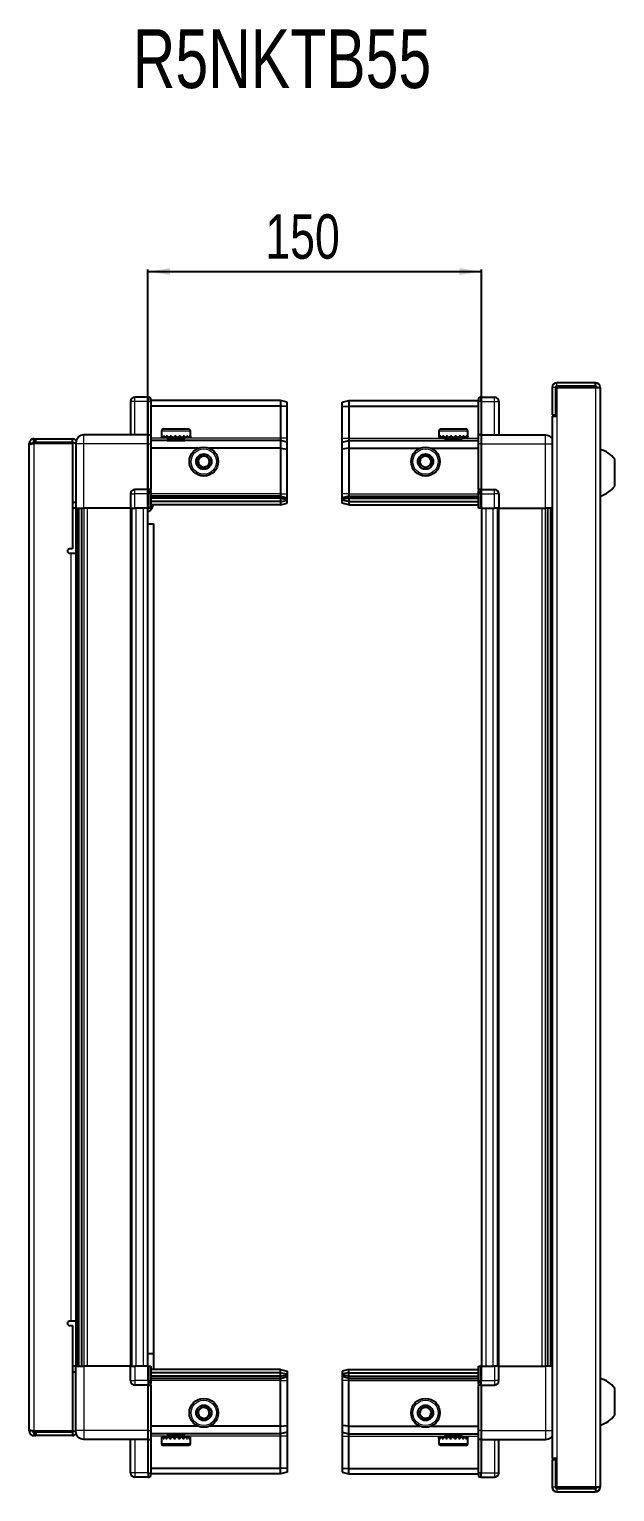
# Model space of a CAD drawing. Header units: millimetres. Extents: x 927 to 2550, y 481 to 1557.
# Drawn here: x 1642 to 1905, y 899 to 1557 of the extents above; entities that cross this region are included whole.
import ezdxf

# ---------------------------------------------------------------- set-up
doc = ezdxf.new("R2010")
doc.units = ezdxf.units.MM
doc.layers.add('FORMAT', color=7, linetype='Continuous')
doc.styles.add('SLDTEXTSTYLE0', font='TXT', dxfattribs={"width": 0.75})
doc.dimstyles.new('SLDDIMSTYLE0', dxfattribs={"dimtxt": 20, "dimasz": 10, "dimexe": 0, "dimexo": 0.0625, "dimgap": 5, "dimtad": 2, "dimdec": 1, "dimrnd": 1e-09, "dimzin": 12, "dimdsep": 46, "dimtxsty": 'SLDTEXTSTYLE0', "dimsah": 1, "dimcen": 0.09, "dimadec": 0, "dimazin": 3, "dimtfac": 1, "dimtofl": 0, "dimtmove": 0, "dimatfit": 3, "dimfxl": 0, "dimfrac": 2, "dimtolj": 1, "dimtzin": 12, "dimarcsym": 0})

# ---------------------------------------------------------------- blocks, each defined once
blk = doc.blocks.new('_D_4')
at = {"layer": 'FORMAT'}
for p, q in [((1695.13, 1341.17), (1695.13, 1448.66)), ((1845.13, 1341.17), (1845.13, 1448.66)), ((1695.13, 1447.66), (1845.13, 1447.66))]:
    blk.add_line(p, q, dxfattribs=at)
for points in [[(1695.13, 1447.66), (1705.13, 1446.12), (1705.13, 1449.2)], [(1845.13, 1447.66), (1835.13, 1449.2), (1835.13, 1446.12)]]:
    blk.add_solid(points, dxfattribs=at)
at = {"layer": 'FORMAT', "insert": (1747.97, 1473.44), "char_height": 20, "attachment_point": 1, "style": 'SLDTEXTSTYLE0'}
blk.add_mtext('150', dxfattribs=at)

msp = doc.modelspace()

# ---------------------------------------------------------------- linework, layer by layer
at = {"color": 7, "linetype": 'Continuous', "lineweight": 25}
for p, q in [((1876.98, 1395.56), (1876.98, 1383.16)), ((1878.48, 1395.56), (1878.48, 1383.16)), ((1878.98, 1382.66), (1878.98, 1395.56)), ((1878.98, 1395.56), (1896.38, 1395.56)), ((1896.38, 1397.66), (1879.08, 1397.66)), ((1896.38, 1396.16), (1879.08, 1396.16)), ((1896.38, 1396.16), (1896.38, 1397.66)), ((1896.38, 1395.56), (1898.48, 1395.56)), ((1898.48, 1395.56), (1898.48, 900.76)), ((1687.28, 1389.16), (1687.28, 1374.16)), ((1695.28, 1391.16), (1689.28, 1391.16)), ((1695.28, 1391.16), (1695.62, 1391.16)), ((1695.28, 1391.16), (1695.28, 1389.16)), ((1695.28, 1374.36), (1695.28, 1389.16)), ((1695.28, 1374.36), (1695.28, 1389.16)), ((1696.48, 1390.66), (1695.62, 1391.16)), ((1696.48, 1389.16), (1696.48, 1390.66)), ((1754.78, 1389.66), (1696.48, 1389.66)), ((1696.48, 1389.16), (1696.48, 1374.36)), ((1754.78, 1389.66), (1754.78, 1387.16)), ((1757.78, 1388.85), (1754.78, 1389.66)), ((1757.78, 1387), (1757.78, 1388.85)), ((1782.48, 1388.85), (1785.48, 1389.66)), ((1782.48, 1387), (1782.48, 1388.85)), ((1785.48, 1389.66), (1785.48, 1387.16)), ((1785.48, 1389.66), (1843.78, 1389.66)), ((1844.65, 1391.16), (1843.78, 1390.66)), ((1844.65, 1391.16), (1843.78, 1390.66)), ((1843.78, 1390.66), (1843.78, 1389.16)), ((1843.78, 1374.36), (1843.78, 1389.16)), ((1844.98, 1391.16), (1844.65, 1391.16)), ((1844.98, 1391.16), (1844.65, 1391.16)), ((1844.98, 1389.16), (1844.98, 1391.16)), ((1844.98, 1391.16), (1844.98, 1391.16)), ((1844.98, 1391.16), (1850.98, 1391.16)), ((1844.98, 1389.16), (1844.98, 1374.36)), ((1852.98, 1389.16), (1852.98, 1374.16)), ((1754.78, 1387.16), (1696.48, 1387.16)), ((1754.78, 1387.16), (1754.78, 1372.66)), ((1757.78, 1387), (1754.78, 1387.16)), ((1757.78, 1372.66), (1757.78, 1387)), ((1782.48, 1387), (1785.48, 1387.16)), ((1782.48, 1372.66), (1782.48, 1387)), ((1785.48, 1387.16), (1785.48, 1372.66)), ((1785.48, 1387.16), (1843.78, 1387.16)), ((1876.88, 1382.66), (1876.88, 913.66)), ((1876.88, 1382.66), (1878.98, 1382.66)), ((1876.98, 1383.16), (1878.48, 1383.16)), ((1701.28, 1376.06), (1701.28, 1373.66)), ((1702.08, 1376.86), (1709.25, 1376.86)), ((1709.25, 1376.86), (1713.48, 1376.86)), ((1714.28, 1373.66), (1714.28, 1376.06)), ((1825.98, 1376.06), (1825.98, 1373.16)), ((1826.78, 1376.86), (1838.18, 1376.86)), ((1838.98, 1373.16), (1838.98, 1376.06)), ((1643.28, 1370.31), (1641.78, 1370.31)), ((1641.78, 1369.81), (1641.78, 1370.31)), ((1641.78, 926.51), (1641.78, 1369.81)), ((1643.88, 1370.91), (1643.88, 1372.41)), ((1643.88, 1372.41), (1644.78, 1372.41)), ((1643.88, 1370.91), (1644.78, 1370.91)), ((1643.88, 1370.41), (1661.28, 1370.41)), ((1644.78, 1372.41), (1661.28, 1372.41)), ((1644.78, 1370.91), (1644.78, 1372.41)), ((1644.78, 1370.91), (1661.28, 1370.91)), ((1661.28, 1370.91), (1661.28, 1372.41)), ((1662.78, 1370.41), (1661.28, 1370.41)), ((1661.28, 1370.41), (1661.28, 1322.91)), ((1662.78, 1370.16), (1662.78, 1341.16)), ((1695.28, 1374.16), (1666.28, 1374.16)), ((1695.28, 1374.16), (1695.28, 1374.36)), ((1695.28, 1374.16), (1696.48, 1374.16)), ((1695.28, 1370.16), (1695.28, 1374.16)), ((1695.28, 1349.86), (1695.28, 1370.16)), ((1696.48, 1374.36), (1696.48, 1374.16)), ((1696.48, 1374.16), (1696.48, 1370.16)), ((1754.78, 1371.66), (1696.48, 1371.66)), ((1696.48, 1370.16), (1696.48, 1349.86)), ((1701.28, 1373.66), (1701.28, 1373.16)), ((1701.28, 1373.16), (1701.42, 1373.16)), ((1701.61, 1373.66), (1701.42, 1373.66)), ((1701.42, 1373.66), (1701.42, 1373.16)), ((1701.42, 1373.16), (1701.61, 1373.16)), ((1701.61, 1373.66), (1701.61, 1373.16)), ((1701.61, 1373.16), (1702.14, 1373.16)), ((1702.54, 1373.66), (1702.14, 1373.66)), ((1702.14, 1373.66), (1702.14, 1373.16)), ((1702.14, 1373.16), (1702.54, 1373.16)), ((1702.54, 1373.66), (1702.54, 1373.16)), ((1702.54, 1373.16), (1703.41, 1373.16)), ((1703.38, 1373.16), (1703.38, 1373.06)), ((1703.38, 1373.06), (1712.18, 1373.06)), ((1703.98, 1373.66), (1703.41, 1373.66)), ((1703.41, 1373.66), (1703.41, 1373.16)), ((1703.41, 1373.16), (1703.98, 1373.16)), ((1703.78, 1372.66), (1704.47, 1372.18)), ((1703.78, 1372.66), (1708.81, 1372.66)), ((1704.47, 1372.18), (1703.78, 1371.69)), ((1703.78, 1371.69), (1703.78, 1371.66)), ((1703.78, 1371.69), (1708.81, 1371.69)), ((1703.98, 1373.66), (1703.98, 1373.16)), ((1703.98, 1373.16), (1705.1, 1373.16)), ((1704.47, 1372.18), (1708.64, 1372.18)), ((1705.79, 1373.66), (1705.1, 1373.66)), ((1705.1, 1373.66), (1705.1, 1373.16)), ((1705.1, 1373.16), (1705.79, 1373.16)), ((1705.79, 1373.66), (1705.79, 1373.16)), ((1705.79, 1373.16), (1707.07, 1373.16)), ((1707.8, 1373.66), (1707.07, 1373.66)), ((1707.07, 1373.66), (1707.07, 1373.16)), ((1707.07, 1373.16), (1707.3, 1373.16)), ((1707.3, 1373.66), (1707.3, 1373.16)), ((1707.8, 1373.66), (1707.8, 1373.16)), ((1707.8, 1373.66), (1707.8, 1373.16)), ((1707.8, 1373.16), (1709.1, 1373.16)), ((1707.8, 1373.16), (1707.8, 1373.16)), ((1708.64, 1372.18), (1711.09, 1372.18)), ((1708.81, 1372.66), (1711.78, 1372.66)), ((1708.81, 1371.69), (1711.78, 1371.69)), ((1709.81, 1373.66), (1709.1, 1373.66)), ((1709.1, 1373.66), (1709.1, 1373.16)), ((1709.16, 1373.66), (1709.16, 1373.16)), ((1709.16, 1373.16), (1709.81, 1373.16)), ((1709.81, 1373.66), (1709.81, 1373.16)), ((1709.81, 1373.16), (1711, 1373.16)), ((1711.62, 1373.66), (1711, 1373.66)), ((1711, 1373.66), (1711, 1373.16)), ((1711, 1373.16), (1711.62, 1373.16)), ((1711.09, 1372.18), (1711.78, 1372.66)), ((1711.78, 1371.69), (1711.09, 1372.18)), ((1711.62, 1373.66), (1711.62, 1373.16)), ((1711.62, 1373.16), (1712.59, 1373.16)), ((1711.78, 1371.66), (1711.78, 1371.69)), ((1712.18, 1373.06), (1712.18, 1373.16)), ((1713.05, 1373.66), (1712.59, 1373.66)), ((1712.59, 1373.66), (1712.59, 1373.16)), ((1712.59, 1373.16), (1713.05, 1373.16)), ((1713.05, 1373.66), (1713.05, 1373.16)), ((1713.05, 1373.16), (1713.71, 1373.16)), ((1713.97, 1373.66), (1713.71, 1373.66)), ((1713.71, 1373.66), (1713.71, 1373.16)), ((1713.71, 1373.16), (1713.97, 1373.16)), ((1713.97, 1373.66), (1713.97, 1373.16)), ((1713.97, 1373.16), (1714.24, 1373.16)), ((1714.28, 1373.66), (1714.24, 1373.66)), ((1714.24, 1373.66), (1714.24, 1373.16)), ((1714.24, 1373.16), (1714.28, 1373.16)), ((1714.28, 1373.66), (1714.28, 1373.16)), ((1754.78, 1372.66), (1754.78, 1371.66)), ((1754.78, 1371.66), (1754.78, 1368.16)), ((1757.78, 1370.85), (1754.78, 1371.66)), ((1757.78, 1370.85), (1757.78, 1372.66)), ((1757.78, 1367.83), (1757.78, 1370.85)), ((1782.48, 1370.85), (1782.48, 1372.66)), ((1782.48, 1370.85), (1785.48, 1371.66)), ((1782.48, 1367.83), (1782.48, 1370.85)), ((1785.48, 1372.66), (1785.48, 1371.66)), ((1785.48, 1371.66), (1785.48, 1368.16)), ((1785.48, 1371.66), (1843.78, 1371.66)), ((1825.98, 1373.16), (1826.02, 1373.16)), ((1826.14, 1373.66), (1826.02, 1373.66)), ((1826.02, 1373.66), (1826.02, 1373.16)), ((1826.02, 1373.16), (1826.14, 1373.16)), ((1826.14, 1373.66), (1826.14, 1373.16)), ((1826.14, 1373.16), (1826.55, 1373.16)), ((1826.89, 1373.66), (1826.55, 1373.66)), ((1826.55, 1373.66), (1826.55, 1373.16)), ((1826.55, 1373.16), (1826.89, 1373.16)), ((1826.89, 1373.66), (1826.89, 1373.16)), ((1826.89, 1373.16), (1827.66, 1373.16)), ((1828.19, 1373.66), (1827.66, 1373.66)), ((1827.66, 1373.66), (1827.66, 1373.16)), ((1827.66, 1373.16), (1828.19, 1373.16)), ((1828.08, 1373.16), (1828.08, 1373.06)), ((1828.08, 1373.06), (1836.88, 1373.06)), ((1828.19, 1373.66), (1828.19, 1373.16)), ((1828.19, 1373.16), (1829.25, 1373.16)), ((1828.48, 1372.66), (1829.17, 1372.18)), ((1828.48, 1372.66), (1836.48, 1372.66)), ((1829.17, 1372.18), (1828.48, 1371.69)), ((1828.48, 1371.69), (1828.48, 1371.66)), ((1828.48, 1371.69), (1836.48, 1371.69)), ((1829.17, 1372.18), (1835.79, 1372.18)), ((1829.91, 1373.66), (1829.25, 1373.66)), ((1829.25, 1373.66), (1829.25, 1373.16)), ((1829.25, 1373.16), (1829.91, 1373.16)), ((1829.91, 1373.66), (1829.91, 1373.16)), ((1829.91, 1373.16), (1831.15, 1373.16)), ((1831.88, 1373.66), (1831.15, 1373.66)), ((1831.15, 1373.66), (1831.15, 1373.16)), ((1831.15, 1373.16), (1831.58, 1373.16)), ((1831.58, 1373.66), (1831.58, 1373.16)), ((1831.88, 1373.66), (1831.88, 1373.16)), ((1831.88, 1373.16), (1833.18, 1373.16)), ((1833.9, 1373.66), (1833.18, 1373.66)), ((1833.18, 1373.66), (1833.18, 1373.16)), ((1833.45, 1373.66), (1833.45, 1373.16)), ((1833.45, 1373.16), (1833.9, 1373.16)), ((1833.9, 1373.66), (1833.9, 1373.16)), ((1833.9, 1373.16), (1835.14, 1373.16)), ((1835.8, 1373.66), (1835.14, 1373.66)), ((1835.14, 1373.66), (1835.14, 1373.16)), ((1835.14, 1373.16), (1835.8, 1373.16)), ((1835.79, 1372.18), (1836.48, 1372.66)), ((1836.48, 1371.69), (1835.79, 1372.18)), ((1835.8, 1373.66), (1835.8, 1373.16)), ((1835.8, 1373.16), (1836.84, 1373.16)), ((1836.48, 1371.66), (1836.48, 1371.69)), ((1837.36, 1373.66), (1836.84, 1373.66)), ((1836.84, 1373.66), (1836.84, 1373.16)), ((1836.84, 1373.16), (1837.36, 1373.16)), ((1836.88, 1373.06), (1836.88, 1373.16)), ((1837.36, 1373.66), (1837.36, 1373.16)), ((1837.36, 1373.16), (1838.12, 1373.16)), ((1838.45, 1373.66), (1838.12, 1373.66)), ((1838.12, 1373.66), (1838.12, 1373.16)), ((1838.12, 1373.16), (1838.45, 1373.16)), ((1838.45, 1373.66), (1838.45, 1373.16)), ((1838.45, 1373.16), (1838.84, 1373.16)), ((1838.95, 1373.66), (1838.84, 1373.66)), ((1838.84, 1373.66), (1838.84, 1373.16)), ((1838.84, 1373.16), (1838.95, 1373.16)), ((1838.95, 1373.66), (1838.95, 1373.16)), ((1838.95, 1373.16), (1838.98, 1373.16)), ((1843.78, 1374.16), (1843.78, 1374.36)), ((1844.98, 1374.16), (1843.78, 1374.16)), ((1843.78, 1370.16), (1843.78, 1374.16)), ((1843.78, 1349.86), (1843.78, 1370.16)), ((1844.98, 1374.36), (1844.98, 1374.16)), ((1844.98, 1374.16), (1844.98, 1370.16)), ((1844.98, 1374.16), (1873.98, 1374.16)), ((1844.98, 1370.16), (1844.98, 1349.86)), ((1717.78, 1368.16), (1696.48, 1368.16)), ((1754.78, 1368.16), (1722.78, 1368.16)), ((1754.78, 1368.16), (1754.78, 1347.66)), ((1754.78, 1368.16), (1757.78, 1367.83)), ((1757.78, 1347.66), (1757.78, 1367.83)), ((1785.48, 1368.16), (1782.48, 1367.83)), ((1782.48, 1347.66), (1782.48, 1367.83)), ((1785.48, 1368.16), (1785.48, 1347.66)), ((1785.48, 1368.16), (1817.48, 1368.16)), ((1822.48, 1368.16), (1843.78, 1368.16)), ((1905.08, 1351.16), (1905.08, 1363.16)), ((1695.28, 1349.66), (1689.28, 1349.66)), ((1695.28, 1349.66), (1695.28, 1349.86)), ((1695.28, 1349.66), (1695.28, 1347.66)), ((1695.28, 1349.66), (1696.48, 1349.66)), ((1696.48, 1349.86), (1696.48, 1349.66)), ((1696.48, 1348.98), (1696.48, 1349.66)), ((1696.48, 1348.98), (1696.48, 1341.16)), ((1843.78, 1349.66), (1843.78, 1349.86)), ((1844.98, 1349.66), (1843.78, 1349.66)), ((1843.78, 1349.66), (1843.78, 1348.98)), ((1843.78, 1341.16), (1843.78, 1348.98)), ((1844.98, 1349.86), (1844.98, 1349.66)), ((1844.98, 1347.66), (1844.98, 1349.66)), ((1844.98, 1347.66), (1844.98, 1349.66)), ((1844.98, 1349.66), (1850.98, 1349.66)), ((1661.28, 1343.91), (1662.78, 1343.91)), ((1687.28, 1347.66), (1687.28, 1341.16)), ((1695.28, 1341.16), (1695.28, 1347.66)), ((1695.28, 1341.16), (1695.28, 1347.66)), ((1695.62, 1341.16), (1695.62, 1347.66)), ((1754.78, 1346.66), (1696.48, 1346.66)), ((1754.78, 1345.66), (1696.48, 1345.66)), ((1754.78, 1344.16), (1696.48, 1344.16)), ((1754.78, 1342.66), (1696.48, 1342.66)), ((1754.78, 1347.66), (1754.78, 1346.66)), ((1754.78, 1346.66), (1754.78, 1345.66)), ((1754.78, 1346.66), (1757.78, 1345.85)), ((1754.78, 1345.66), (1754.78, 1344.16)), ((1754.78, 1345.66), (1757.78, 1345.11)), ((1754.78, 1344.16), (1757.78, 1344.61)), ((1754.78, 1344.16), (1754.78, 1342.66)), ((1754.78, 1342.66), (1757.78, 1343.46)), ((1757.78, 1345.85), (1757.78, 1347.66)), ((1757.78, 1345.11), (1757.78, 1345.85)), ((1757.78, 1344.61), (1757.78, 1345.11)), ((1757.78, 1343.46), (1757.78, 1344.61)), ((1782.48, 1345.85), (1782.48, 1347.66)), ((1785.48, 1346.66), (1782.48, 1345.85)), ((1782.48, 1345.11), (1782.48, 1345.85)), ((1785.48, 1345.66), (1782.48, 1345.11)), ((1782.48, 1344.61), (1782.48, 1345.11)), ((1782.48, 1343.46), (1782.48, 1344.61)), ((1785.48, 1344.16), (1782.48, 1344.61)), ((1785.48, 1342.66), (1782.48, 1343.46)), ((1785.48, 1347.66), (1785.48, 1346.66)), ((1785.48, 1346.66), (1785.48, 1345.66)), ((1785.48, 1346.66), (1843.78, 1346.66)), ((1785.48, 1345.66), (1785.48, 1344.16)), ((1785.48, 1345.66), (1843.78, 1345.66)), ((1785.48, 1344.16), (1843.78, 1344.16)), ((1785.48, 1344.16), (1785.48, 1342.66)), ((1785.48, 1342.66), (1843.78, 1342.66)), ((1844.65, 1347.66), (1844.65, 1341.16)), ((1844.98, 1347.66), (1844.98, 1341.16)), ((1852.98, 1347.66), (1852.98, 1341.16)), ((1662.78, 1341.16), (1661.28, 1341.16)), ((1663.43, 955.16), (1663.43, 1341.16)), ((1665.23, 1341.16), (1665.23, 955.16)), ((1665.26, 1341.16), (1665.26, 955.16)), ((1687.28, 1341.16), (1666.28, 1341.16)), ((1687.28, 1341.16), (1689.28, 1341.16)), ((1687.93, 955.16), (1687.93, 1341.16)), ((1695.28, 1341.16), (1689.28, 1341.16)), ((1695.13, 955.16), (1695.13, 1341.16)), ((1695.28, 1341.16), (1695.62, 1341.16)), ((1695.28, 1341.16), (1695.28, 1341.16)), ((1696.48, 1341.16), (1695.62, 1341.16)), ((1695.62, 1341.16), (1695.62, 1341.16)), ((1844.65, 1341.16), (1843.78, 1341.16)), ((1844.98, 1341.16), (1844.65, 1341.16)), ((1844.98, 1341.16), (1850.98, 1341.16)), ((1845.13, 1341.16), (1845.13, 955.16)), ((1852.98, 1341.16), (1850.98, 1341.16)), ((1852.33, 1341.16), (1852.33, 955.16)), ((1852.98, 1341.16), (1873.98, 1341.16)), ((1875.01, 955.16), (1875.01, 1341.16)), ((1875.04, 955.16), (1875.04, 1341.16)), ((1876.83, 1341.16), (1876.83, 955.16)), ((1695.13, 1334.16), (1697.63, 1334.16)), ((1697.63, 1334.16), (1697.63, 960.66)), ((1661.28, 1322.91), (1659.93, 1322.91)), ((1659.93, 1320.91), (1660.68, 1320.91)), ((1660.68, 1320.91), (1662.78, 1320.91)), ((1662.78, 1320.91), (1662.78, 975.41)), ((1660.68, 975.41), (1659.93, 975.41)), ((1662.78, 975.41), (1660.68, 975.41)), ((1659.93, 973.41), (1661.28, 973.41)), ((1661.28, 973.41), (1661.28, 925.91)), ((1662.78, 955.16), (1661.28, 955.16)), ((1662.78, 926.16), (1662.78, 955.16)), ((1687.28, 955.16), (1666.28, 955.16)), ((1687.28, 948.66), (1687.28, 955.16)), ((1687.28, 955.16), (1689.28, 955.16)), ((1695.28, 955.16), (1689.28, 955.16)), ((1697.63, 960.66), (1695.13, 960.66)), ((1695.28, 948.66), (1695.28, 955.16)), ((1695.28, 955.16), (1695.62, 955.16)), ((1695.62, 948.66), (1695.62, 955.16)), ((1695.62, 955.16), (1696.48, 955.16)), ((1696.48, 955.16), (1696.48, 947.34)), ((1697.63, 960.66), (1697.63, 953.66)), ((1843.78, 947.34), (1843.78, 955.16)), ((1843.78, 955.16), (1844.65, 955.16)), ((1844.65, 955.16), (1844.65, 955.16)), ((1844.65, 955.16), (1844.65, 948.66)), ((1844.98, 955.16), (1844.65, 955.16)), ((1844.98, 955.16), (1844.98, 948.66)), ((1844.98, 955.16), (1844.98, 955.16)), ((1844.98, 955.16), (1844.98, 948.66)), ((1844.98, 955.16), (1850.98, 955.16)), ((1852.98, 955.16), (1850.98, 955.16)), ((1852.98, 948.66), (1852.98, 955.16)), ((1852.98, 955.16), (1873.98, 955.16)), ((1662.78, 952.41), (1661.28, 952.41)), ((1695.28, 948.66), (1695.28, 946.66)), ((1695.28, 948.66), (1695.28, 946.66)), ((1754.78, 953.66), (1696.48, 953.66)), ((1754.78, 952.16), (1696.48, 952.16)), ((1754.78, 950.66), (1696.48, 950.66)), ((1754.78, 949.66), (1696.48, 949.66)), ((1754.78, 952.16), (1754.78, 953.66)), ((1754.78, 953.66), (1757.78, 952.85)), ((1754.78, 950.66), (1754.78, 952.16)), ((1754.78, 952.16), (1757.78, 951.7)), ((1754.78, 950.66), (1757.78, 951.2)), ((1754.78, 949.66), (1754.78, 950.66)), ((1754.78, 949.66), (1757.78, 950.46)), ((1754.78, 948.66), (1754.78, 949.66)), ((1754.78, 928.16), (1754.78, 948.66)), ((1757.78, 952.85), (1757.78, 951.7)), ((1757.78, 951.7), (1757.78, 951.2)), ((1757.78, 951.2), (1757.78, 950.46)), ((1757.78, 950.46), (1757.78, 948.66)), ((1757.78, 948.66), (1757.78, 928.49)), ((1785.48, 953.66), (1782.48, 952.85)), ((1782.48, 952.85), (1782.48, 951.7)), ((1785.48, 952.16), (1782.48, 951.7)), ((1782.48, 951.7), (1782.48, 951.2)), ((1785.48, 950.66), (1782.48, 951.2)), ((1782.48, 951.2), (1782.48, 950.46)), ((1785.48, 949.66), (1782.48, 950.46)), ((1782.48, 950.46), (1782.48, 948.66)), ((1782.48, 948.66), (1782.48, 928.49)), ((1785.48, 952.16), (1785.48, 953.66)), ((1785.48, 953.66), (1843.78, 953.66)), ((1785.48, 952.16), (1843.78, 952.16)), ((1785.48, 950.66), (1785.48, 952.16)), ((1785.48, 950.66), (1843.78, 950.66)), ((1785.48, 949.66), (1785.48, 950.66)), ((1785.48, 949.66), (1843.78, 949.66)), ((1785.48, 948.66), (1785.48, 949.66)), ((1785.48, 928.16), (1785.48, 948.66)), ((1844.98, 946.66), (1844.98, 948.66)), ((1695.28, 946.66), (1689.28, 946.66)), ((1695.28, 946.66), (1696.48, 946.66)), ((1695.28, 946.46), (1695.28, 946.66)), ((1695.28, 926.16), (1695.28, 946.46)), ((1696.48, 946.66), (1696.48, 947.34)), ((1696.48, 946.66), (1696.48, 946.46)), ((1696.48, 946.46), (1696.48, 926.16)), ((1843.78, 947.34), (1843.78, 946.66)), ((1844.98, 946.66), (1843.78, 946.66)), ((1843.78, 946.46), (1843.78, 946.66)), ((1843.78, 926.16), (1843.78, 946.46)), ((1844.98, 946.66), (1844.98, 946.46)), ((1844.98, 946.66), (1850.98, 946.66)), ((1844.98, 946.46), (1844.98, 926.16)), ((1905.08, 933.16), (1905.08, 945.16)), ((1717.78, 928.16), (1696.48, 928.16)), ((1754.78, 928.16), (1722.78, 928.16)), ((1754.78, 928.16), (1757.78, 928.49)), ((1754.78, 924.66), (1754.78, 928.16)), ((1757.78, 928.49), (1757.78, 925.46)), ((1785.48, 928.16), (1782.48, 928.49)), ((1782.48, 928.49), (1782.48, 925.46)), ((1785.48, 928.16), (1817.48, 928.16)), ((1785.48, 924.66), (1785.48, 928.16)), ((1822.48, 928.16), (1843.78, 928.16)), ((1641.78, 926.01), (1641.78, 926.51)), ((1643.28, 926.01), (1641.78, 926.01)), ((1661.28, 925.91), (1643.88, 925.91)), ((1643.88, 925.41), (1643.88, 923.91)), ((1643.88, 925.41), (1644.78, 925.41)), ((1643.88, 923.91), (1644.78, 923.91)), ((1644.78, 925.41), (1644.78, 923.91)), ((1661.28, 925.41), (1644.78, 925.41)), ((1661.28, 923.91), (1644.78, 923.91)), ((1661.28, 925.91), (1662.78, 925.91)), ((1661.28, 925.41), (1661.28, 923.91)), ((1695.28, 922.16), (1666.28, 922.16)), ((1687.28, 907.16), (1687.28, 922.16)), ((1695.28, 922.16), (1695.28, 926.16)), ((1695.28, 922.16), (1696.48, 922.16)), ((1695.28, 921.96), (1695.28, 922.16)), ((1695.28, 907.16), (1695.28, 921.96)), ((1696.48, 926.16), (1696.48, 922.16)), ((1754.78, 924.66), (1696.48, 924.66)), ((1696.48, 922.16), (1696.48, 921.96)), ((1696.48, 921.96), (1696.48, 907.16)), ((1701.28, 923.16), (1701.28, 920.26)), ((1701.38, 923.16), (1701.28, 923.16)), ((1701.38, 922.66), (1701.38, 923.16)), ((1701.55, 923.16), (1701.38, 923.16)), ((1701.38, 922.66), (1701.55, 922.66)), ((1701.55, 922.66), (1701.55, 923.16)), ((1702.04, 923.16), (1701.55, 923.16)), ((1702.04, 922.66), (1702.04, 923.16)), ((1702.42, 923.16), (1702.04, 923.16)), ((1702.04, 922.66), (1702.42, 922.66)), ((1702.42, 922.66), (1702.42, 923.16)), ((1703.26, 923.16), (1702.42, 923.16)), ((1703.26, 922.66), (1703.26, 923.16)), ((1703.81, 923.16), (1703.26, 923.16)), ((1703.26, 922.66), (1703.81, 922.66)), ((1703.38, 923.26), (1703.38, 923.16)), ((1708.78, 923.26), (1703.38, 923.26)), ((1703.78, 924.66), (1703.78, 924.63)), ((1703.78, 924.63), (1704.47, 924.14)), ((1703.89, 924.63), (1703.78, 924.63)), ((1704.47, 924.14), (1703.78, 923.66)), ((1703.89, 923.66), (1703.78, 923.66)), ((1703.81, 922.66), (1703.81, 923.16)), ((1704.92, 923.16), (1703.81, 923.16)), ((1711.78, 924.63), (1703.89, 924.63)), ((1711.78, 923.66), (1703.89, 923.66)), ((1704.56, 924.14), (1704.47, 924.14)), ((1711.09, 924.14), (1704.56, 924.14)), ((1704.92, 922.66), (1704.92, 923.16)), ((1705.6, 923.16), (1704.92, 923.16)), ((1704.92, 922.66), (1705.6, 922.66)), ((1705.6, 922.66), (1705.6, 923.16)), ((1706.86, 923.16), (1705.6, 923.16)), ((1706.86, 922.66), (1706.86, 923.16)), ((1707.16, 923.16), (1706.86, 923.16)), ((1706.86, 922.66), (1707.6, 922.66)), ((1707.16, 922.66), (1707.16, 923.16)), ((1707.6, 922.66), (1707.6, 923.16)), ((1708.9, 923.16), (1707.6, 923.16)), ((1712.18, 923.26), (1708.78, 923.26)), ((1708.9, 922.66), (1708.9, 923.16)), ((1708.9, 922.66), (1709.61, 922.66)), ((1709.02, 922.66), (1709.02, 923.16)), ((1709.61, 923.16), (1709.02, 923.16)), ((1709.61, 922.66), (1709.61, 923.16)), ((1710.82, 923.16), (1709.61, 923.16)), ((1710.82, 922.66), (1710.82, 923.16)), ((1711.45, 923.16), (1710.82, 923.16)), ((1710.82, 922.66), (1711.45, 922.66)), ((1711.09, 924.14), (1711.78, 924.63)), ((1711.78, 923.66), (1711.09, 924.14)), ((1711.45, 922.66), (1711.45, 923.16)), ((1712.45, 923.16), (1711.45, 923.16)), ((1711.78, 924.63), (1711.78, 924.66)), ((1712.18, 923.16), (1712.18, 923.26)), ((1712.45, 922.66), (1712.45, 923.16)), ((1712.93, 923.16), (1712.45, 923.16)), ((1712.45, 922.66), (1712.93, 922.66)), ((1712.93, 922.66), (1712.93, 923.16)), ((1713.62, 923.16), (1712.93, 923.16)), ((1713.62, 922.66), (1713.62, 923.16)), ((1713.91, 923.16), (1713.62, 923.16)), ((1713.62, 922.66), (1713.91, 922.66)), ((1713.91, 922.66), (1713.91, 923.16)), ((1714.22, 923.16), (1713.91, 923.16)), ((1714.22, 922.66), (1714.22, 923.16)), ((1714.28, 923.16), (1714.22, 923.16)), ((1714.22, 922.66), (1714.28, 922.66)), ((1714.28, 920.26), (1714.28, 923.16)), ((1714.28, 922.66), (1714.28, 923.16)), ((1714.28, 923.16), (1714.28, 923.16)), ((1757.78, 925.46), (1754.78, 924.66)), ((1754.78, 923.66), (1754.78, 924.66)), ((1754.78, 909.16), (1754.78, 923.66)), ((1757.78, 925.46), (1757.78, 923.66)), ((1757.78, 923.66), (1757.78, 909.31)), ((1782.48, 925.46), (1785.48, 924.66)), ((1782.48, 925.46), (1782.48, 923.66)), ((1782.48, 923.66), (1782.48, 909.31)), ((1785.48, 924.66), (1843.78, 924.66)), ((1785.48, 923.66), (1785.48, 924.66)), ((1785.48, 909.16), (1785.48, 923.66)), ((1825.98, 923.16), (1825.98, 920.26)), ((1826, 923.16), (1825.98, 923.16)), ((1826, 922.66), (1826, 923.16)), ((1826.1, 923.16), (1826, 923.16)), ((1826, 922.66), (1826.1, 922.66)), ((1826.1, 922.66), (1826.1, 923.16)), ((1826.47, 923.16), (1826.1, 923.16)), ((1826.47, 922.66), (1826.47, 923.16)), ((1826.79, 923.16), (1826.47, 923.16)), ((1826.47, 922.66), (1826.79, 922.66)), ((1826.79, 922.66), (1826.79, 923.16)), ((1827.53, 923.16), (1826.79, 923.16)), ((1827.53, 922.66), (1827.53, 923.16)), ((1828.04, 923.16), (1827.53, 923.16)), ((1827.53, 922.66), (1828.04, 922.66)), ((1828.04, 922.66), (1828.04, 923.16)), ((1829.07, 923.16), (1828.04, 923.16)), ((1828.08, 923.26), (1828.08, 923.16)), ((1836.88, 923.26), (1828.08, 923.26)), ((1828.48, 924.66), (1828.48, 924.63)), ((1828.48, 924.63), (1829.17, 924.14)), ((1836.48, 924.63), (1828.48, 924.63)), ((1829.17, 924.14), (1828.48, 923.66)), ((1836.48, 923.66), (1828.48, 923.66)), ((1829.07, 922.66), (1829.07, 923.16)), ((1829.72, 923.16), (1829.07, 923.16)), ((1829.07, 922.66), (1829.72, 922.66)), ((1835.79, 924.14), (1829.17, 924.14)), ((1829.72, 922.66), (1829.72, 923.16)), ((1830.95, 923.16), (1829.72, 923.16)), ((1830.95, 922.66), (1830.95, 923.16)), ((1831.44, 923.16), (1830.95, 923.16)), ((1830.95, 922.66), (1831.68, 922.66)), ((1831.44, 922.66), (1831.44, 923.16)), ((1831.68, 922.66), (1831.68, 923.16)), ((1832.98, 923.16), (1831.68, 923.16)), ((1832.98, 922.66), (1832.98, 923.16)), ((1832.98, 922.66), (1833.71, 922.66)), ((1833.31, 922.66), (1833.31, 923.16)), ((1833.71, 923.16), (1833.31, 923.16)), ((1833.71, 922.66), (1833.71, 923.16)), ((1834.95, 923.16), (1833.71, 923.16)), ((1834.95, 922.66), (1834.95, 923.16)), ((1835.62, 923.16), (1834.95, 923.16)), ((1834.95, 922.66), (1835.62, 922.66)), ((1835.62, 922.66), (1835.62, 923.16)), ((1836.69, 923.16), (1835.62, 923.16)), ((1835.79, 924.14), (1836.48, 924.63)), ((1836.48, 923.66), (1835.79, 924.14)), ((1836.48, 924.63), (1836.48, 924.66)), ((1836.69, 922.66), (1836.69, 923.16)), ((1837.23, 923.16), (1836.69, 923.16)), ((1836.69, 922.66), (1837.23, 922.66)), ((1836.88, 923.16), (1836.88, 923.26)), ((1837.23, 922.66), (1837.23, 923.16)), ((1838.02, 923.16), (1837.23, 923.16)), ((1838.02, 922.66), (1838.02, 923.16)), ((1838.37, 923.16), (1838.02, 923.16)), ((1838.02, 922.66), (1838.37, 922.66)), ((1838.37, 922.66), (1838.37, 923.16)), ((1838.8, 923.16), (1838.37, 923.16)), ((1838.8, 922.66), (1838.8, 923.16)), ((1838.93, 923.16), (1838.8, 923.16)), ((1838.8, 922.66), (1838.93, 922.66)), ((1838.93, 922.66), (1838.93, 923.16)), ((1838.98, 923.16), (1838.93, 923.16)), ((1838.98, 920.26), (1838.98, 923.16)), ((1843.78, 922.16), (1843.78, 926.16)), ((1844.98, 922.16), (1843.78, 922.16)), ((1843.78, 921.96), (1843.78, 922.16)), ((1843.78, 907.16), (1843.78, 921.96)), ((1844.98, 926.16), (1844.98, 922.16)), ((1844.98, 922.16), (1844.98, 921.96)), ((1844.98, 922.16), (1873.98, 922.16)), ((1844.98, 921.96), (1844.98, 907.16)), ((1844.98, 921.96), (1844.98, 907.16)), ((1852.98, 907.16), (1852.98, 922.16)), ((1702.23, 919.46), (1702.08, 919.46)), ((1713.48, 919.46), (1702.23, 919.46)), ((1838.18, 919.46), (1826.78, 919.46)), ((1754.78, 909.16), (1696.48, 909.16)), ((1757.78, 909.31), (1754.78, 909.16)), ((1754.78, 906.66), (1754.78, 909.16)), ((1757.78, 909.31), (1757.78, 907.46)), ((1782.48, 909.31), (1785.48, 909.16)), ((1782.48, 909.31), (1782.48, 907.46)), ((1785.48, 909.16), (1843.78, 909.16)), ((1785.48, 906.66), (1785.48, 909.16)), ((1878.98, 913.66), (1876.88, 913.66)), ((1876.98, 913.16), (1876.98, 900.76)), ((1876.98, 913.16), (1878.48, 913.16)), ((1878.48, 913.16), (1878.48, 900.76)), ((1878.98, 900.76), (1878.98, 913.66)), ((1695.28, 905.16), (1689.28, 905.16)), ((1695.28, 907.16), (1695.28, 905.16)), ((1695.28, 905.16), (1695.28, 905.16)), ((1695.28, 905.16), (1695.62, 905.16)), ((1695.28, 905.16), (1695.62, 905.16)), ((1695.62, 905.16), (1696.48, 905.66)), ((1695.62, 905.16), (1696.48, 905.66)), ((1696.48, 905.66), (1696.48, 907.16)), ((1754.78, 906.66), (1696.48, 906.66)), ((1757.78, 907.46), (1754.78, 906.66)), ((1782.48, 907.46), (1785.48, 906.66)), ((1785.48, 906.66), (1843.78, 906.66)), ((1843.78, 907.16), (1843.78, 905.66)), ((1843.78, 905.66), (1844.65, 905.16)), ((1844.98, 905.16), (1844.65, 905.16)), ((1844.98, 905.16), (1844.98, 907.16)), ((1844.98, 905.16), (1850.98, 905.16)), ((1896.38, 900.76), (1878.98, 900.76)), ((1879.08, 900.16), (1896.38, 900.16)), ((1879.08, 898.66), (1896.38, 898.66)), ((1898.48, 900.76), (1896.38, 900.76)), ((1896.38, 900.16), (1896.38, 898.66))]:
    msp.add_line(p, q, dxfattribs=at)
at = {"color": 8, "linetype": 'Continuous', "lineweight": 18}
for p, q in [((1878.48, 1395.56), (1876.98, 1395.56)), ((1879.08, 1396.16), (1879.08, 1397.66)), ((1896.38, 1395.56), (1896.38, 900.76)), ((1689.28, 1389.16), (1687.28, 1389.16)), ((1689.28, 1389.16), (1689.28, 1391.16)), ((1689.28, 1374.16), (1689.28, 1389.16)), ((1695.28, 1389.16), (1689.28, 1389.16)), ((1695.28, 1389.16), (1696.48, 1389.16)), ((1844.98, 1389.16), (1843.78, 1389.16)), ((1844.98, 1389.16), (1850.98, 1389.16)), ((1850.98, 1389.16), (1850.98, 1391.16)), ((1850.98, 1374.16), (1850.98, 1389.16)), ((1850.98, 1389.16), (1852.98, 1389.16)), ((1878.98, 1382.66), (1878.98, 913.66)), ((1701.28, 1376.06), (1709.46, 1376.06)), ((1709.46, 1376.06), (1714.28, 1376.06)), ((1825.98, 1376.06), (1838.98, 1376.06)), ((1643.88, 1370.41), (1643.88, 925.91)), ((1666.28, 1341.16), (1666.28, 1370.16)), ((1695.28, 1370.16), (1666.28, 1370.16)), ((1695.28, 1374.36), (1696.48, 1374.36)), ((1695.28, 1370.16), (1696.48, 1370.16)), ((1703.78, 1372.66), (1696.48, 1372.66)), ((1754.78, 1372.66), (1711.78, 1372.66)), ((1757.78, 1372.66), (1754.78, 1372.66)), ((1782.48, 1372.66), (1785.48, 1372.66)), ((1785.48, 1372.66), (1828.48, 1372.66)), ((1836.48, 1372.66), (1843.78, 1372.66)), ((1843.78, 1374.36), (1844.98, 1374.36)), ((1844.98, 1370.16), (1843.78, 1370.16)), ((1844.98, 1370.16), (1873.98, 1370.16)), ((1873.98, 1341.16), (1873.98, 1370.16)), ((1689.28, 1347.66), (1689.28, 1349.66)), ((1695.28, 1349.86), (1696.48, 1349.86)), ((1843.78, 1349.86), (1844.98, 1349.86)), ((1850.98, 1347.66), (1850.98, 1349.66)), ((1687.28, 1347.66), (1689.28, 1347.66)), ((1689.28, 1341.16), (1689.28, 1347.66)), ((1695.28, 1347.66), (1689.28, 1347.66)), ((1695.28, 1347.66), (1695.62, 1347.66)), ((1754.78, 1347.66), (1696.48, 1347.66)), ((1754.78, 1347.66), (1757.78, 1347.66)), ((1785.48, 1347.66), (1782.48, 1347.66)), ((1785.48, 1347.66), (1843.78, 1347.66)), ((1844.98, 1347.66), (1844.65, 1347.66)), ((1844.98, 1347.66), (1850.98, 1347.66)), ((1850.98, 1341.16), (1850.98, 1347.66)), ((1852.98, 1347.66), (1850.98, 1347.66)), ((1662.78, 1320.91), (1662.78, 1341.16)), ((1664.02, 1341.16), (1664.02, 955.16)), ((1666.47, 955.16), (1666.47, 1341.16)), ((1667.88, 1341.16), (1667.88, 955.16)), ((1687.28, 955.16), (1687.28, 1341.16)), ((1689.93, 955.16), (1689.93, 1341.16)), ((1693.13, 955.16), (1693.13, 1341.16)), ((1695.28, 1341.16), (1695.62, 1341.16)), ((1847.13, 1341.16), (1847.13, 955.16)), ((1850.33, 1341.16), (1850.33, 955.16)), ((1852.98, 1341.16), (1852.98, 955.16)), ((1872.39, 955.16), (1872.39, 1341.16)), ((1873.8, 1341.16), (1873.8, 955.16)), ((1876.25, 955.16), (1876.25, 1341.16)), ((1660.68, 975.41), (1660.68, 1320.91)), ((1662.78, 955.16), (1662.78, 975.41)), ((1666.28, 955.16), (1666.28, 926.16)), ((1689.28, 955.16), (1689.28, 948.66)), ((1844.98, 955.16), (1844.65, 955.16)), ((1850.98, 955.16), (1850.98, 948.66)), ((1873.98, 955.16), (1873.98, 926.16)), ((1687.28, 948.66), (1689.28, 948.66)), ((1689.28, 948.66), (1689.28, 946.66)), ((1695.28, 948.66), (1689.28, 948.66)), ((1695.28, 948.66), (1695.62, 948.66)), ((1754.78, 948.66), (1696.48, 948.66)), ((1754.78, 948.66), (1757.78, 948.66)), ((1785.48, 948.66), (1782.48, 948.66)), ((1785.48, 948.66), (1843.78, 948.66)), ((1844.98, 948.66), (1844.65, 948.66)), ((1844.98, 948.66), (1850.98, 948.66)), ((1852.98, 948.66), (1850.98, 948.66)), ((1850.98, 948.66), (1850.98, 946.66)), ((1696.48, 946.46), (1695.28, 946.46)), ((1844.98, 946.46), (1843.78, 946.46)), ((1695.28, 926.16), (1666.28, 926.16)), ((1689.28, 922.16), (1689.28, 907.16)), ((1695.28, 926.16), (1696.48, 926.16)), ((1696.48, 921.96), (1695.28, 921.96)), ((1703.78, 923.66), (1696.48, 923.66)), ((1754.78, 923.66), (1711.78, 923.66)), ((1757.78, 923.66), (1754.78, 923.66)), ((1782.48, 923.66), (1785.48, 923.66)), ((1785.48, 923.66), (1828.48, 923.66)), ((1836.48, 923.66), (1843.78, 923.66)), ((1844.98, 926.16), (1843.78, 926.16)), ((1844.98, 921.96), (1843.78, 921.96)), ((1844.98, 926.16), (1873.98, 926.16)), ((1850.98, 922.16), (1850.98, 907.16)), ((1701.45, 920.26), (1701.28, 920.26)), ((1714.28, 920.26), (1701.45, 920.26)), ((1838.98, 920.26), (1825.98, 920.26)), ((1689.28, 907.16), (1687.28, 907.16)), ((1689.28, 907.16), (1689.28, 905.16)), ((1695.28, 907.16), (1689.28, 907.16)), ((1695.28, 907.16), (1696.48, 907.16)), ((1844.98, 907.16), (1843.78, 907.16)), ((1844.98, 907.16), (1850.98, 907.16)), ((1850.98, 907.16), (1852.98, 907.16)), ((1850.98, 907.16), (1850.98, 905.16)), ((1878.48, 900.76), (1876.98, 900.76)), ((1879.08, 900.16), (1879.08, 898.66))]:
    msp.add_line(p, q, dxfattribs=at)
at = {"color": 7, "linetype": 'Continuous', "lineweight": 25}
for centre, radius in [((1720.28, 1362.16), 6.5), ((1720.28, 1362.16), 3.46), ((1819.98, 1362.16), 6.5), ((1819.98, 1362.16), 3.46), ((1720.28, 934.16), 6.5), ((1720.28, 934.16), 3.46), ((1819.98, 934.16), 6.5), ((1819.98, 934.16), 3.46)]:
    msp.add_circle(centre, radius, dxfattribs=at)
at = {"color": 8, "linetype": 'Continuous', "lineweight": 18}
for centre in [(1720.28, 1362.16), (1819.98, 1362.16), (1720.28, 934.16), (1819.98, 934.16)]:
    msp.add_circle(centre, 5.7, dxfattribs=at)
at = {"color": 7, "linetype": 'Continuous', "lineweight": 25}
for centre, radius, start, end in [((1879.08, 1395.56), 2.1, 90, 180), ((1879.08, 1395.56), 0.6, 90, 180), ((1896.38, 1395.56), 2.1, 0, 90), ((1896.38, 1395.56), 0.6, 0, 90), ((1689.28, 1389.16), 2, 90, 180), ((1850.98, 1389.16), 2, 360, 90), ((1702.08, 1376.06), 0.8, 90, 180), ((1713.48, 1376.06), 0.8, 0, 90), ((1826.78, 1376.06), 0.8, 90, 180), ((1838.18, 1376.06), 0.8, 0, 90), ((1643.78, 1369.91), 0.5, 90, 117.7907), ((1661.18, 1370.31), 0.6, 9.59407, 90), ((1661.18, 1370.31), 2.1, 32.2369, 87.2706), ((1703.38, 1372.66), 0.4, 0, 90), ((1712.18, 1372.66), 0.4, 90, 180), ((1828.08, 1372.66), 0.4, 0, 90), ((1836.88, 1372.66), 0.4, 90, 180), ((1720.28, 1362.16), 2.5, 161.00659, 221.00659), ((1720.28, 1362.16), 2.5, 101.00659, 161.00659), ((1720.28, 1362.16), 2.5, 41.00659, 101.00659), ((1720.28, 1362.16), 2.5, 341.00659, 41.00659), ((1819.98, 1362.16), 2.5, 120.74103, 180.74103), ((1819.98, 1362.16), 2.5, 60.74103, 120.74103), ((1819.98, 1362.16), 2.5, 0.74103, 60.74103), ((1819.98, 1362.16), 2.5, 300.74103, 0.74103), ((1895.46, 1356.13), 11.91, 36.1266, 75.29965), ((1720.28, 1362.16), 2.5, 221.00659, 281.00659), ((1720.28, 1362.16), 2.5, 281.00659, 341.00659), ((1819.98, 1362.16), 2.5, 180.74103, 240.74103), ((1819.98, 1362.16), 2.5, 240.74103, 300.74103), ((1689.28, 1347.66), 2, 90, 180), ((1850.98, 1347.66), 2, 0, 90), ((1895.46, 1358.18), 11.91, 284.70035, 323.8734), ((1692.63, 1343.81), 5, 300, 346.70293), ((1659.93, 1321.91), 1, 90, 270), ((1659.93, 974.41), 1, 90, 270), ((1689.28, 948.66), 2, 180, 270), ((1850.98, 948.66), 2, 270, 0), ((1895.46, 938.13), 11.91, 36.1266, 75.29965), ((1720.28, 934.16), 2.5, 127.98423, 187.98423), ((1720.28, 934.16), 2.5, 67.98423, 127.98423), ((1720.28, 934.16), 2.5, 7.98423, 67.98423), ((1720.28, 934.16), 2.5, 307.98423, 7.98423), ((1819.98, 934.16), 2.5, 155.91157, 215.91157), ((1819.98, 934.16), 2.5, 95.91157, 155.91157), ((1819.98, 934.16), 2.5, 35.91157, 95.91157), ((1819.98, 934.16), 2.5, 335.91157, 35.91157), ((1720.28, 934.16), 2.5, 187.98423, 247.98423), ((1720.28, 934.16), 2.5, 247.98423, 307.98423), ((1819.98, 934.16), 2.5, 215.91157, 275.91157), ((1819.98, 934.16), 2.5, 275.91157, 335.91157), ((1895.46, 940.18), 11.91, 284.70035, 323.8734), ((1643.78, 926.41), 0.5, 243.58436, 270), ((1661.18, 926.01), 0.6, 270, 350.40593), ((1661.18, 926.01), 2.1, 272.7294, 327.8305), ((1703.38, 923.66), 0.4, 270, 0), ((1712.18, 923.66), 0.4, 180, 270), ((1828.08, 923.66), 0.4, 270, 0), ((1836.88, 923.66), 0.4, 180, 270), ((1702.08, 920.26), 0.8, 180, 270), ((1713.48, 920.26), 0.8, 270, 360), ((1826.78, 920.26), 0.8, 180, 270), ((1838.18, 920.26), 0.8, 270, 0), ((1689.28, 907.16), 2, 180, 270), ((1850.98, 907.16), 2, 270, 0), ((1879.08, 900.76), 2.1, 180, 270), ((1879.08, 900.76), 0.6, 180, 270), ((1896.38, 900.76), 2.1, 270, 0), ((1896.38, 900.76), 0.6, 270, 0)]:
    msp.add_arc(centre, radius, start, end, dxfattribs=at)
for centre, start_param, end_param in [((1699.08, 1347.66), 2.418858, 3.141593), ((1841.19, 1347.66), 0, 0.722734), ((1699.08, 948.66), 3.141593, 3.864327), ((1841.19, 948.66), 5.560451, 6.283185)]:
    msp.add_ellipse(centre, major_axis=(3.46, 0), ratio=0.57735, start_param=start_param, end_param=end_param, dxfattribs=at)
for points, knots in [([(1643.88, 1372.41), (1643.63, 1372.38), (1643.14, 1372.33), (1642.5, 1371.94), (1642.03, 1371.38), (1641.81, 1370.8), (1641.79, 1370.43), (1641.78, 1370.31)], [0, 0, 0, 0, 0.230255, 0.448522, 0.666786, 0.88505, 1, 1, 1, 1]), ([(1641.78, 1369.81), (1641.81, 1369.85), (1641.86, 1369.94), (1642.26, 1370.08), (1642.81, 1370.21), (1643.39, 1370.32), (1643.76, 1370.39), (1643.88, 1370.41)], [0, 0, 0, 0, 0.230255, 0.448522, 0.666786, 0.88505, 1, 1, 1, 1]), ([(1666.28, 1374.16), (1665.84, 1374.11), (1665.17, 1374.04), (1664.35, 1373.6), (1663.79, 1373.15), (1663.34, 1372.59), (1662.9, 1371.78), (1662.83, 1371.1), (1662.78, 1370.66)], [0, 0, 0, 0, 0.239457, 0.368361, 0.5, 0.631639, 0.760543, 1, 1, 1, 1]), ([(1662.78, 1370.66), (1662.78, 1370.65), (1662.78, 1370.64), (1662.78, 1370.52), (1662.78, 1370.36), (1662.78, 1370.22), (1662.78, 1370.16)], [0, 0, 0, 0, 0.249394, 0.500333, 0.750167, 1, 1, 1, 1]), ([(1873.98, 1374.16), (1874.42, 1374.11), (1875.1, 1374.04), (1875.91, 1373.6), (1876.47, 1373.17), (1876.75, 1372.79), (1876.88, 1372.61)], [0, 0, 0, 0, 0.384298, 0.591173, 0.802437, 1, 1, 1, 1]), ([(1717.45, 1361.61), (1717.62, 1362.1), (1717.93, 1363.01), (1718.24, 1363.91), (1718.39, 1364.34)], [0, 0, 0, 0, 0.534686, 1, 1, 1, 1]), ([(1718.39, 1364.34), (1718.9, 1364.44), (1719.84, 1364.62), (1720.78, 1364.8), (1721.22, 1364.89)], [0, 0, 0, 0, 0.534686, 1, 1, 1, 1]), ([(1721.22, 1364.89), (1721.3, 1364.79), (1721.7, 1364.34), (1722.35, 1363.59), (1722.89, 1362.97), (1723.12, 1362.71)], [0, 0, 0, 0, 0.133125, 0.637099, 1, 1, 1, 1]), ([(1723.12, 1362.71), (1722.95, 1362.22), (1722.64, 1361.31), (1722.32, 1360.4), (1722.18, 1359.98)], [0, 0, 0, 0, 0.534686, 1, 1, 1, 1]), ([(1817.46, 1363.57), (1817.91, 1363.83), (1818.74, 1364.33), (1819.56, 1364.82), (1819.95, 1365.05)], [0, 0, 0, 0, 0.534686, 1, 1, 1, 1]), ([(1817.5, 1360.68), (1817.5, 1360.81), (1817.49, 1361.41), (1817.48, 1362.4), (1817.47, 1363.22), (1817.46, 1363.57)], [0, 0, 0, 0, 0.133125, 0.637099, 1, 1, 1, 1]), ([(1819.95, 1365.05), (1820.4, 1364.79), (1821.24, 1364.32), (1822.07, 1363.85), (1822.46, 1363.63)], [0, 0, 0, 0, 0.5346859, 1, 1, 1, 1]), ([(1822.46, 1363.63), (1822.47, 1363.29), (1822.48, 1362.47), (1822.49, 1361.47), (1822.5, 1360.87), (1822.5, 1360.75)], [0, 0, 0, 0, 0.3629006, 0.8668753, 1, 1, 1, 1]), ([(1719.34, 1359.43), (1719.12, 1359.69), (1718.58, 1360.31), (1717.92, 1361.06), (1717.53, 1361.51), (1717.45, 1361.61)], [0, 0, 0, 0, 0.3629006, 0.8668753, 1, 1, 1, 1]), ([(1722.18, 1359.98), (1721.67, 1359.88), (1720.72, 1359.7), (1719.78, 1359.51), (1719.34, 1359.43)], [0, 0, 0, 0, 0.534686, 1, 1, 1, 1]), ([(1820.02, 1359.27), (1819.57, 1359.52), (1818.73, 1360), (1817.89, 1360.46), (1817.5, 1360.68)], [0, 0, 0, 0, 0.534686, 1, 1, 1, 1]), ([(1822.5, 1360.75), (1822.06, 1360.48), (1821.23, 1359.99), (1820.4, 1359.5), (1820.02, 1359.27)], [0, 0, 0, 0, 0.534686, 1, 1, 1, 1]), ([(1662.78, 1341.16), (1662.82, 1341.16), (1662.9, 1341.16), (1663.5, 1341.16), (1664.39, 1341.16), (1665.38, 1341.16), (1666.03, 1341.16), (1666.28, 1341.16)], [0, 0, 0, 0, 0.214694, 0.429388, 0.644082, 0.858775, 1, 1, 1, 1]), ([(1876.83, 1341.16), (1876.8, 1341.16), (1876.58, 1341.16), (1875.86, 1341.16), (1874.89, 1341.16), (1874.24, 1341.16), (1873.98, 1341.16)], [0, 0, 0, 0, 0.071707, 0.420979, 0.770251, 1, 1, 1, 1]), ([(1662.78, 955.16), (1662.82, 955.16), (1662.9, 955.16), (1663.5, 955.16), (1664.39, 955.16), (1665.38, 955.16), (1666.03, 955.16), (1666.28, 955.16)], [0, 0, 0, 0, 0.214694, 0.429388, 0.644082, 0.858775, 1, 1, 1, 1]), ([(1876.83, 955.16), (1876.8, 955.16), (1876.58, 955.16), (1875.86, 955.16), (1874.89, 955.16), (1874.24, 955.16), (1873.98, 955.16)], [0, 0, 0, 0, 0.0717073, 0.4209791, 0.7702508, 1, 1, 1, 1]), ([(1717.61, 935.24), (1718.01, 935.56), (1718.77, 936.15), (1719.53, 936.74), (1719.88, 937.02)], [0, 0, 0, 0, 0.534686, 1, 1, 1, 1]), ([(1718.01, 932.38), (1717.99, 932.51), (1717.91, 933.1), (1717.77, 934.08), (1717.65, 934.9), (1717.61, 935.24)], [0, 0, 0, 0, 0.133125, 0.637099, 1, 1, 1, 1]), ([(1719.88, 937.02), (1720.36, 936.82), (1721.25, 936.46), (1722.14, 936.1), (1722.56, 935.94)], [0, 0, 0, 0, 0.534686, 1, 1, 1, 1]), ([(1722.56, 935.94), (1722.61, 935.59), (1722.72, 934.78), (1722.86, 933.79), (1722.94, 933.2), (1722.96, 933.08)], [0, 0, 0, 0, 0.362901, 0.866875, 1, 1, 1, 1]), ([(1817.11, 933.86), (1817.32, 934.33), (1817.72, 935.21), (1818.11, 936.09), (1818.29, 936.5)], [0, 0, 0, 0, 0.534686, 1, 1, 1, 1]), ([(1818.29, 936.5), (1818.63, 936.53), (1819.45, 936.62), (1820.44, 936.72), (1821.04, 936.78), (1821.16, 936.79)], [0, 0, 0, 0, 0.362901, 0.866875, 1, 1, 1, 1]), ([(1821.16, 936.79), (1821.46, 936.38), (1822.03, 935.6), (1822.59, 934.82), (1822.85, 934.46)], [0, 0, 0, 0, 0.534686, 1, 1, 1, 1]), ([(1822.85, 934.46), (1822.64, 933.99), (1822.25, 933.1), (1821.86, 932.23), (1821.68, 931.82)], [0, 0, 0, 0, 0.534686, 1, 1, 1, 1]), ([(1720.68, 931.3), (1720.21, 931.49), (1719.31, 931.85), (1718.42, 932.21), (1718.01, 932.38)], [0, 0, 0, 0, 0.534686, 1, 1, 1, 1]), ([(1722.96, 933.08), (1722.55, 932.76), (1721.79, 932.17), (1721.04, 931.57), (1720.68, 931.3)], [0, 0, 0, 0, 0.534686, 1, 1, 1, 1]), ([(1818.81, 931.52), (1818.5, 931.94), (1817.94, 932.72), (1817.37, 933.5), (1817.11, 933.86)], [0, 0, 0, 0, 0.534686, 1, 1, 1, 1]), ([(1821.68, 931.82), (1821.55, 931.81), (1820.96, 931.75), (1819.97, 931.64), (1819.15, 931.56), (1818.81, 931.52)], [0, 0, 0, 0, 0.133125, 0.637099, 1, 1, 1, 1]), ([(1643.88, 925.91), (1643.63, 925.95), (1643.14, 926.04), (1642.5, 926.18), (1642.03, 926.31), (1641.81, 926.42), (1641.79, 926.49), (1641.78, 926.51)], [0, 0, 0, 0, 0.230255, 0.448522, 0.666786, 0.88505, 1, 1, 1, 1]), ([(1641.78, 926.01), (1641.81, 925.76), (1641.86, 925.26), (1642.26, 924.62), (1642.81, 924.16), (1643.39, 923.94), (1643.76, 923.92), (1643.88, 923.91)], [0, 0, 0, 0, 0.230255, 0.448522, 0.666786, 0.88505, 1, 1, 1, 1]), ([(1662.78, 925.66), (1662.78, 925.67), (1662.78, 925.68), (1662.78, 925.8), (1662.78, 925.96), (1662.78, 926.09), (1662.78, 926.16)], [0, 0, 0, 0, 0.249394, 0.500333, 0.750167, 1, 1, 1, 1]), ([(1666.28, 922.16), (1665.84, 922.21), (1665.17, 922.28), (1664.35, 922.71), (1663.79, 923.17), (1663.34, 923.73), (1662.9, 924.54), (1662.83, 925.22), (1662.78, 925.66)], [0, 0, 0, 0, 0.239457, 0.368361, 0.5, 0.631639, 0.760543, 1, 1, 1, 1]), ([(1873.98, 922.16), (1874.42, 922.21), (1875.1, 922.28), (1875.91, 922.71), (1876.47, 923.15), (1876.75, 923.53), (1876.88, 923.71)], [0, 0, 0, 0, 0.384298, 0.591173, 0.802437, 1, 1, 1, 1])]:
    msp.add_open_spline(points, degree=3, knots=knots, dxfattribs=at)
for points in [[(1643.88, 1370.91), (1643.8, 1370.9), (1643.65, 1370.88), (1643.45, 1370.74), (1643.31, 1370.54), (1643.29, 1370.39), (1643.28, 1370.31)], [(1643.28, 926.01), (1643.29, 925.93), (1643.31, 925.77), (1643.45, 925.57), (1643.65, 925.44), (1643.8, 925.42), (1643.88, 925.41)]]:
    msp.add_open_spline(points, degree=3, dxfattribs=at)
at = {"color": 8, "linetype": 'Continuous', "lineweight": 18}
for points, knots in [([(1666.28, 1370.16), (1665.84, 1370.16), (1665.17, 1370.16), (1664.35, 1370.16), (1663.79, 1370.16), (1663.34, 1370.16), (1662.9, 1370.16), (1662.83, 1370.16), (1662.78, 1370.16)], [0, 0, 0, 0, 0.239457, 0.368361, 0.5, 0.631639, 0.760543, 1, 1, 1, 1]), ([(1873.98, 1370.16), (1874.42, 1370.16), (1875.1, 1370.16), (1875.91, 1370.16), (1876.47, 1370.16), (1876.75, 1370.16), (1876.88, 1370.16)], [0, 0, 0, 0, 0.384298, 0.591173, 0.802437, 1, 1, 1, 1]), ([(1666.28, 926.16), (1665.84, 926.16), (1665.17, 926.16), (1664.35, 926.16), (1663.79, 926.16), (1663.34, 926.16), (1662.9, 926.16), (1662.83, 926.16), (1662.78, 926.16)], [0, 0, 0, 0, 0.239457, 0.368361, 0.5, 0.631639, 0.760543, 1, 1, 1, 1]), ([(1873.98, 926.16), (1874.42, 926.16), (1875.1, 926.16), (1875.91, 926.16), (1876.47, 926.16), (1876.75, 926.16), (1876.88, 926.16)], [0, 0, 0, 0, 0.384298, 0.591173, 0.802437, 1, 1, 1, 1])]:
    msp.add_open_spline(points, degree=3, knots=knots, dxfattribs=at)
for points in [[(1666.28, 1370.16), (1666.28, 1370.68), (1666.28, 1371.73), (1666.28, 1373.05), (1666.28, 1373.98), (1666.28, 1374.1), (1666.28, 1374.16)], [(1873.98, 1370.16), (1873.98, 1370.68), (1873.98, 1371.73), (1873.98, 1373.05), (1873.98, 1373.98), (1873.98, 1374.1), (1873.98, 1374.16)], [(1666.28, 926.16), (1666.28, 925.63), (1666.28, 924.59), (1666.28, 923.26), (1666.28, 922.34), (1666.28, 922.22), (1666.28, 922.16)], [(1873.98, 926.16), (1873.98, 925.63), (1873.98, 924.59), (1873.98, 923.26), (1873.98, 922.34), (1873.98, 922.22), (1873.98, 922.16)]]:
    msp.add_open_spline(points, degree=3, dxfattribs=at)

# ---------------------------------------------------------------- texts
at = {"layer": 'FORMAT', "insert": (1688.34, 1556.69), "char_height": 26.458, "attachment_point": 1, "style": 'SLDTEXTSTYLE0'}
msp.add_mtext('R5NKTB55', dxfattribs=at)

# ---------------------------------------------------------------- dimensions: what is measured, and where the dimension line sits
at = {"layer": 'FORMAT'}
dim = msp.add_linear_dim(base=(1845.13, 1447.66), p1=(1695.13, 1341.16), p2=(1845.13, 1341.16), angle=0, dimstyle='SLDDIMSTYLE0', dxfattribs=at)
dim.commit()
dim.dimension.update_dxf_attribs({"geometry": '_D_4', "text_midpoint": (1770.13, 1447.66), "dimtype": 160})

doc.saveas('drawing.dxf')
